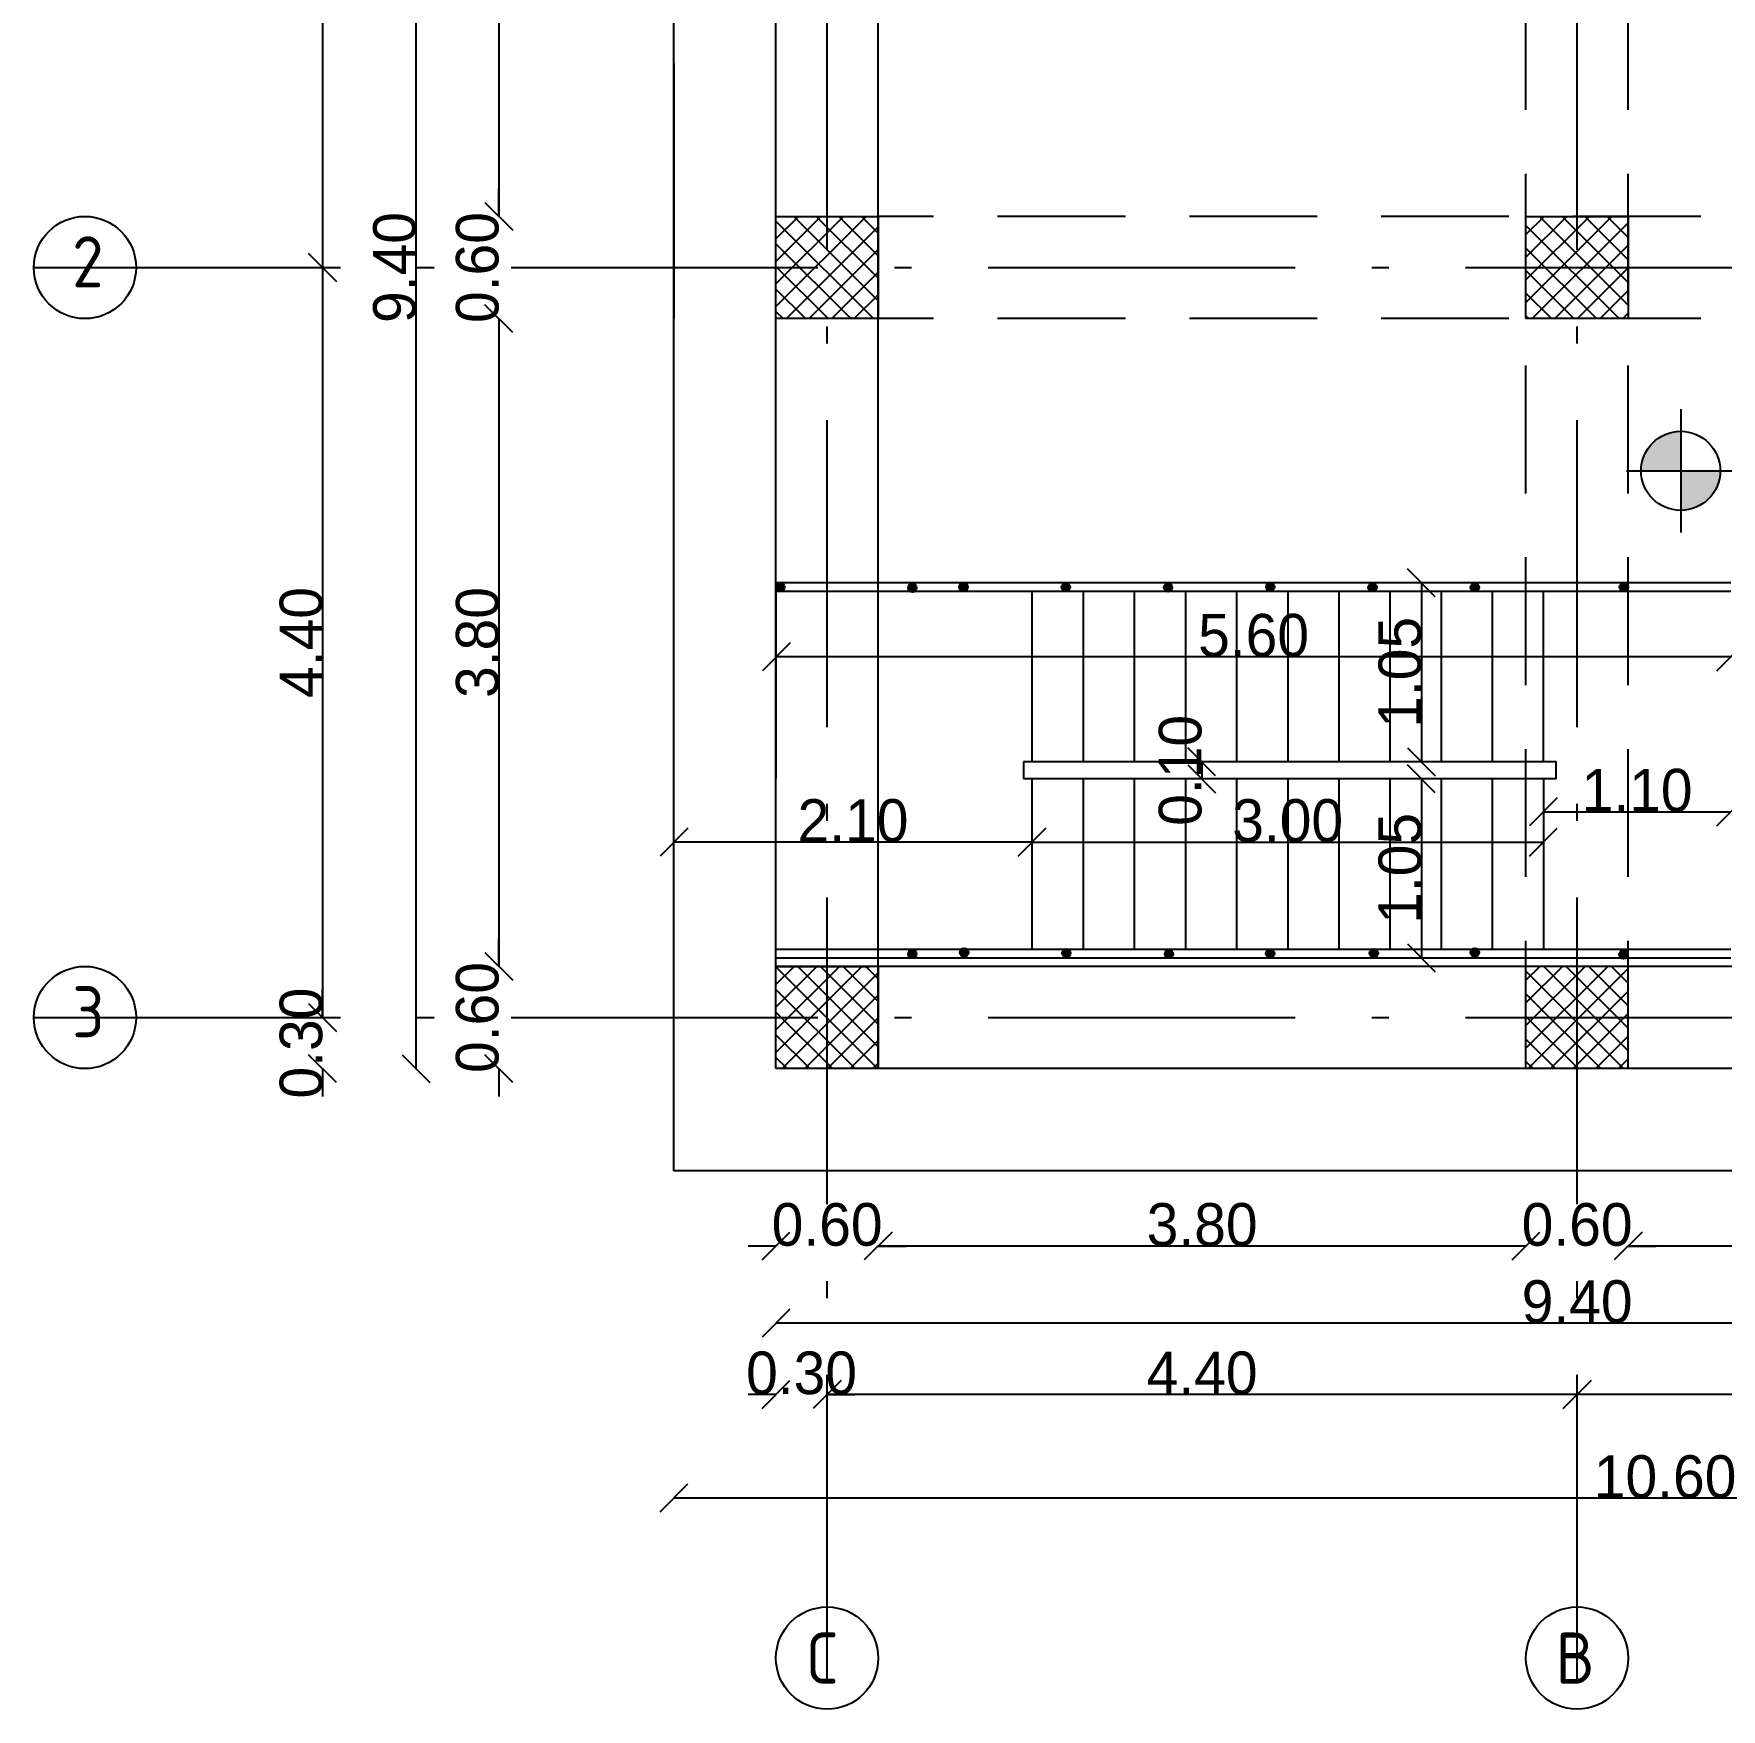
# Model space of a CAD drawing. Extents: x 151242 to 151523, y 158752 to 159354.
# Drawn here: x 151355.01 to 151364.91, y 159045.86 to 159055.69 of the extents above; entities that cross this region are included whole.
import ezdxf

# ---------------------------------------------------------------- set-up
doc = ezdxf.new("R2010")
doc.units = 0
doc.header["$LTSCALE"] = 3
doc.header["$MEASUREMENT"] = 0
doc.header["$PDMODE"] = 2
doc.header["$PDSIZE"] = 0.03
for name, pattern in [('ACAD_ISO10W100', [18, 12, -3, 0, -3]), ('AUSGEZOGEN', [0]), ('DASHED', [0.75, 0.5, -0.25]), ('VONLAYER', [0])]:
    doc.linetypes.add(name, pattern=pattern)
doc.layers.get('0').update_dxf_attribs({"linetype": 'CONTINUOUS'})
doc.layers.get('DEFPOINTS').update_dxf_attribs({"linetype": 'CONTINUOUS'})
for name, color, linetype in [('axis', 8, 'ACAD_ISO10W100'), ('HATCH', 40, 'CONTINUOUS'), ('hide', 4, 'DASHED'), ('Stairs', 231, 'CONTINUOUS'), ('TEXTS', 1, 'CONTINUOUS')]:
    doc.layers.add(name, color=color, linetype=linetype)
doc.styles.add('ISO8', font='iso8')
doc.dimstyles.new('mais 1-100 plan', dxfattribs={"dimtxt": 0.25, "dimasz": 0.1635, "dimexe": 0.18, "dimexo": 0.0625, "dimgap": 0, "dimtad": 1, "dimzin": 0, "dimdsep": 46, "dimtxsty": 'Standard', "dimblk": 'OBLIQUE', "dimcen": 0, "dimse1": 1, "dimse2": 1, "dimclrd": 8, "dimclrt": 4, "dimadec": 0, "dimazin": 0, "dimtfac": 1, "dimtix": 1, "dimtofl": 0, "dimtmove": 0, "dimatfit": 3, "dimldrblk": 'OBLIQUE', "dimfxl": 0.18, "dimtolj": 1, "dimtzin": 0, "dimarcsym": 0})
pattern_1 = [(45, (145442.31997, 160136.74275), (-0.0662912607, 0.0662912607), []), (135, (145442.31997, 160136.74275), (-0.0662912607, -0.0662912607), [])]

# ---------------------------------------------------------------- blocks, each defined once
blk = doc.blocks.new('_OBLIQUE')
at = {"color": 0, "linetype": 'ByBlock'}
blk.add_line((-0.5, -0.5), (0.5, 0.5), dxfattribs=at)
blk = doc.blocks.new('*D199')
at = {"layer": 'axis', "color": 8, "linetype": 'Continuous', "lineweight": -2, "transparency": 16777216}
blk.add_line((151368.1602, 159048.5772), (151364.3602, 159048.5772), dxfattribs=at)
at = {"layer": 'DEFPOINTS', "color": 0, "linetype": 'Continuous', "transparency": 16777216}
for p in [(151364.3602, 159050.8248), (151368.1602, 159050.8248), (151364.3602, 159048.5772)]:
    blk.add_point(p, dxfattribs=at)
at = {"layer": 'axis', "color": 8, "linetype": 'Continuous', "lineweight": -2, "transparency": 16777216, "xscale": 0.1635000000000001, "yscale": 0.1635000000000001, "zscale": 0.1635000000000001, "rotation": 180}
blk.add_blockref('_OBLIQUE', (151364.3602, 159048.5772), dxfattribs=at)
at = {"layer": 'axis', "color": 8, "linetype": 'Continuous', "lineweight": -2, "transparency": 16777216, "xscale": 0.1635000000000001, "yscale": 0.1635000000000001, "zscale": 0.1635000000000001}
blk.add_blockref('_OBLIQUE', (151368.1602, 159048.5772), dxfattribs=at)
at = {"layer": 'axis', "color": 4, "linetype": 'Continuous', "transparency": 16777216, "insert": (151366.2602, 159048.7022), "char_height": 0.25, "attachment_point": 5}
blk.add_mtext('\\A1;3.80', dxfattribs=at)
blk = doc.blocks.new('*D200')
at = {"layer": 'axis', "color": 8, "linetype": 'Continuous', "lineweight": -2, "transparency": 16777216}
for p, q in [((151363.7602, 159048.5772), (151363.5967, 159048.5772)), ((151364.3602, 159048.5772), (151364.5237, 159048.5772))]:
    blk.add_line(p, q, dxfattribs=at)
at = {"layer": 'DEFPOINTS', "color": 0, "linetype": 'Continuous', "transparency": 16777216}
for p in [(151363.7602, 159050.8248), (151364.3602, 159050.8248), (151363.7602, 159048.5772)]:
    blk.add_point(p, dxfattribs=at)
at = {"layer": 'axis', "color": 8, "linetype": 'Continuous', "lineweight": -2, "transparency": 16777216, "xscale": 0.1635000000000001, "yscale": 0.1635000000000001, "zscale": 0.1635000000000001}
blk.add_blockref('_OBLIQUE', (151363.7602, 159048.5772), dxfattribs=at)
at = {"layer": 'axis', "color": 8, "linetype": 'Continuous', "lineweight": -2, "transparency": 16777216, "xscale": 0.1635000000000001, "yscale": 0.1635000000000001, "zscale": 0.1635000000000001, "rotation": 180}
blk.add_blockref('_OBLIQUE', (151364.3602, 159048.5772), dxfattribs=at)
at = {"layer": 'axis', "color": 4, "linetype": 'Continuous', "transparency": 16777216, "insert": (151364.0602, 159048.7022), "char_height": 0.25, "attachment_point": 5}
blk.add_mtext('\\A1;0.60', dxfattribs=at)
blk = doc.blocks.new('*D201')
at = {"layer": 'axis', "color": 8, "linetype": 'Continuous', "lineweight": -2, "transparency": 16777216}
blk.add_line((151363.7602, 159048.5772), (151359.9602, 159048.5772), dxfattribs=at)
at = {"layer": 'DEFPOINTS', "color": 0, "linetype": 'Continuous', "transparency": 16777216}
for p in [(151359.9602, 159050.8248), (151363.7602, 159050.8248), (151359.9602, 159048.5772)]:
    blk.add_point(p, dxfattribs=at)
at = {"layer": 'axis', "color": 8, "linetype": 'Continuous', "lineweight": -2, "transparency": 16777216, "xscale": 0.1635000000000001, "yscale": 0.1635000000000001, "zscale": 0.1635000000000001, "rotation": 180}
blk.add_blockref('_OBLIQUE', (151359.9602, 159048.5772), dxfattribs=at)
at = {"layer": 'axis', "color": 8, "linetype": 'Continuous', "lineweight": -2, "transparency": 16777216, "xscale": 0.1635000000000001, "yscale": 0.1635000000000001, "zscale": 0.1635000000000001}
blk.add_blockref('_OBLIQUE', (151363.7602, 159048.5772), dxfattribs=at)
at = {"layer": 'axis', "color": 4, "linetype": 'Continuous', "transparency": 16777216, "insert": (151361.8602, 159048.7022), "char_height": 0.25, "attachment_point": 5}
blk.add_mtext('\\A1;3.80', dxfattribs=at)
blk = doc.blocks.new('*D202')
at = {"layer": 'axis', "color": 8, "linetype": 'Continuous', "lineweight": -2, "transparency": 16777216}
for p, q in [((151359.3602, 159048.5772), (151359.1967, 159048.5772)), ((151359.9602, 159048.5772), (151360.1237, 159048.5772))]:
    blk.add_line(p, q, dxfattribs=at)
at = {"layer": 'DEFPOINTS', "color": 0, "linetype": 'Continuous', "transparency": 16777216}
for p in [(151359.3602, 159050.8248), (151359.9602, 159050.8248), (151359.3602, 159048.5772)]:
    blk.add_point(p, dxfattribs=at)
at = {"layer": 'axis', "color": 8, "linetype": 'Continuous', "lineweight": -2, "transparency": 16777216, "xscale": 0.1635000000000001, "yscale": 0.1635000000000001, "zscale": 0.1635000000000001}
blk.add_blockref('_OBLIQUE', (151359.3602, 159048.5772), dxfattribs=at)
at = {"layer": 'axis', "color": 8, "linetype": 'Continuous', "lineweight": -2, "transparency": 16777216, "xscale": 0.1635000000000001, "yscale": 0.1635000000000001, "zscale": 0.1635000000000001, "rotation": 180}
blk.add_blockref('_OBLIQUE', (151359.9602, 159048.5772), dxfattribs=at)
at = {"layer": 'axis', "color": 4, "linetype": 'Continuous', "transparency": 16777216, "insert": (151359.6602, 159048.7022), "char_height": 0.25, "attachment_point": 5}
blk.add_mtext('\\A1;0.60', dxfattribs=at)
blk = doc.blocks.new('*D203')
at = {"layer": 'axis', "color": 8, "linetype": 'Continuous', "lineweight": -2, "transparency": 16777216}
blk.add_line((151368.7602, 159048.1247), (151359.3602, 159048.1247), dxfattribs=at)
at = {"layer": 'DEFPOINTS', "color": 0, "linetype": 'Continuous', "transparency": 16777216}
for p in [(151359.3602, 159048.6572), (151368.7602, 159048.6572), (151359.3602, 159048.1247)]:
    blk.add_point(p, dxfattribs=at)
at = {"layer": 'axis', "color": 8, "linetype": 'Continuous', "lineweight": -2, "transparency": 16777216, "xscale": 0.1635000000000001, "yscale": 0.1635000000000001, "zscale": 0.1635000000000001, "rotation": 180}
blk.add_blockref('_OBLIQUE', (151359.3602, 159048.1247), dxfattribs=at)
at = {"layer": 'axis', "color": 8, "linetype": 'Continuous', "lineweight": -2, "transparency": 16777216, "xscale": 0.1635000000000001, "yscale": 0.1635000000000001, "zscale": 0.1635000000000001}
blk.add_blockref('_OBLIQUE', (151368.7602, 159048.1247), dxfattribs=at)
at = {"layer": 'axis', "color": 4, "linetype": 'Continuous', "transparency": 16777216, "insert": (151364.0602, 159048.2497), "char_height": 0.25, "attachment_point": 5}
blk.add_mtext('\\A1;9.40', dxfattribs=at)
blk = doc.blocks.new('*D205')
at = {"layer": 'axis', "color": 8, "linetype": 'Continuous', "lineweight": -2, "transparency": 16777216}
blk.add_line((151368.4602, 159047.7064), (151364.0602, 159047.7064), dxfattribs=at)
at = {"layer": 'DEFPOINTS', "color": 0, "linetype": 'Continuous', "transparency": 16777216}
for p in [(151364.0602, 159047.7064), (151364.0602, 159047.7064), (151368.4602, 159047.3682)]:
    blk.add_point(p, dxfattribs=at)
at = {"layer": 'axis', "color": 8, "linetype": 'Continuous', "lineweight": -2, "transparency": 16777216, "xscale": 0.1635000000000001, "yscale": 0.1635000000000001, "zscale": 0.1635000000000001, "rotation": 180}
blk.add_blockref('_OBLIQUE', (151364.0602, 159047.7064), dxfattribs=at)
at = {"layer": 'axis', "color": 8, "linetype": 'Continuous', "lineweight": -2, "transparency": 16777216, "xscale": 0.1635000000000001, "yscale": 0.1635000000000001, "zscale": 0.1635000000000001}
blk.add_blockref('_OBLIQUE', (151368.4602, 159047.7064), dxfattribs=at)
at = {"layer": 'axis', "color": 4, "linetype": 'Continuous', "transparency": 16777216, "insert": (151366.2602, 159047.8314), "char_height": 0.25, "attachment_point": 5}
blk.add_mtext('\\A1;4.40', dxfattribs=at)
blk = doc.blocks.new('*D206')
at = {"layer": 'axis', "color": 8, "linetype": 'Continuous', "lineweight": -2, "transparency": 16777216}
blk.add_line((151364.0602, 159047.7064), (151359.6602, 159047.7064), dxfattribs=at)
at = {"layer": 'DEFPOINTS', "color": 0, "linetype": 'Continuous', "transparency": 16777216}
for p in [(151359.6602, 159047.7064), (151359.6602, 159047.7064), (151364.0602, 159047.7064)]:
    blk.add_point(p, dxfattribs=at)
at = {"layer": 'axis', "color": 8, "linetype": 'Continuous', "lineweight": -2, "transparency": 16777216, "xscale": 0.1635000000000001, "yscale": 0.1635000000000001, "zscale": 0.1635000000000001, "rotation": 180}
blk.add_blockref('_OBLIQUE', (151359.6602, 159047.7064), dxfattribs=at)
at = {"layer": 'axis', "color": 8, "linetype": 'Continuous', "lineweight": -2, "transparency": 16777216, "xscale": 0.1635000000000001, "yscale": 0.1635000000000001, "zscale": 0.1635000000000001}
blk.add_blockref('_OBLIQUE', (151364.0602, 159047.7064), dxfattribs=at)
at = {"layer": 'axis', "color": 4, "linetype": 'Continuous', "transparency": 16777216, "insert": (151361.8602, 159047.8314), "char_height": 0.25, "attachment_point": 5}
blk.add_mtext('\\A1;4.40', dxfattribs=at)
blk = doc.blocks.new('*D207')
at = {"layer": 'axis', "color": 8, "linetype": 'Continuous', "lineweight": -2, "transparency": 16777216}
for p, q in [((151359.3602, 159047.7064), (151359.1967, 159047.7064)), ((151359.6602, 159047.7064), (151359.8237, 159047.7064))]:
    blk.add_line(p, q, dxfattribs=at)
at = {"layer": 'DEFPOINTS', "color": 0, "linetype": 'Continuous', "transparency": 16777216}
for p in [(151359.3602, 159048.0499), (151359.3602, 159047.7064), (151359.6602, 159047.7064)]:
    blk.add_point(p, dxfattribs=at)
at = {"layer": 'axis', "color": 8, "linetype": 'Continuous', "lineweight": -2, "transparency": 16777216, "xscale": 0.1635000000000001, "yscale": 0.1635000000000001, "zscale": 0.1635000000000001}
blk.add_blockref('_OBLIQUE', (151359.3602, 159047.7064), dxfattribs=at)
at = {"layer": 'axis', "color": 8, "linetype": 'Continuous', "lineweight": -2, "transparency": 16777216, "xscale": 0.1635000000000001, "yscale": 0.1635000000000001, "zscale": 0.1635000000000001, "rotation": 180}
blk.add_blockref('_OBLIQUE', (151359.6602, 159047.7064), dxfattribs=at)
at = {"layer": 'axis', "color": 4, "linetype": 'Continuous', "transparency": 16777216, "insert": (151359.5102, 159047.8314), "char_height": 0.25, "attachment_point": 5}
blk.add_mtext('\\A1;0.30', dxfattribs=at)
blk = doc.blocks.new('*D208')
at = {"layer": 'axis', "color": 8, "linetype": 'Continuous', "lineweight": -2, "transparency": 16777216}
blk.add_line((151369.3602, 159047.0979), (151358.7602, 159047.0979), dxfattribs=at)
at = {"layer": 'DEFPOINTS', "color": 0, "linetype": 'Continuous', "transparency": 16777216}
for p in [(151358.7602, 159047.7521), (151369.3602, 159047.7521), (151358.7602, 159047.0979)]:
    blk.add_point(p, dxfattribs=at)
at = {"layer": 'axis', "color": 8, "linetype": 'Continuous', "lineweight": -2, "transparency": 16777216, "xscale": 0.1635000000000001, "yscale": 0.1635000000000001, "zscale": 0.1635000000000001, "rotation": 180}
blk.add_blockref('_OBLIQUE', (151358.7602, 159047.0979), dxfattribs=at)
at = {"layer": 'axis', "color": 8, "linetype": 'Continuous', "lineweight": -2, "transparency": 16777216, "xscale": 0.1635000000000001, "yscale": 0.1635000000000001, "zscale": 0.1635000000000001}
blk.add_blockref('_OBLIQUE', (151369.3602, 159047.0979), dxfattribs=at)
at = {"layer": 'axis', "color": 4, "linetype": 'Continuous', "transparency": 16777216, "insert": (151364.5764, 159047.2229), "char_height": 0.25, "attachment_point": 5}
blk.add_mtext('\\A1;10.60', dxfattribs=at)
blk = doc.blocks.new('*D210')
at = {"layer": 'axis', "color": 8, "linetype": 'Continuous', "lineweight": -2, "transparency": 16777216}
blk.add_line((151357.7343, 159058.4179), (151357.7343, 159054.6179), dxfattribs=at)
at = {"layer": 'DEFPOINTS', "color": 0, "linetype": 'Continuous', "transparency": 16777216}
for p in [(151361.6179, 159058.4179), (151357.7343, 159054.6179), (151361.6179, 159054.6179)]:
    blk.add_point(p, dxfattribs=at)
at = {"layer": 'axis', "color": 8, "linetype": 'Continuous', "lineweight": -2, "transparency": 16777216, "xscale": 0.1635000000000001, "yscale": 0.1635000000000001, "zscale": 0.1635000000000001}
for p, rotation in [((151357.7343, 159058.4179), 90), ((151357.7343, 159054.6179), 270)]:
    blk.add_blockref('_OBLIQUE', p, dxfattribs=dict(at, rotation=rotation))
at = {"layer": 'axis', "color": 4, "linetype": 'Continuous', "transparency": 16777216, "insert": (151357.6093, 159056.5179), "char_height": 0.25, "attachment_point": 5, "rotation": 90}
blk.add_mtext('\\A1;3.80', dxfattribs=at)
blk = doc.blocks.new('*D211')
at = {"layer": 'axis', "color": 8, "linetype": 'Continuous', "lineweight": -2, "transparency": 16777216}
for p, q in [((151357.7343, 159054.6179), (151357.7343, 159054.7814)), ((151357.7343, 159054.0179), (151357.7343, 159053.8544))]:
    blk.add_line(p, q, dxfattribs=at)
at = {"layer": 'DEFPOINTS', "color": 0, "linetype": 'Continuous', "transparency": 16777216}
for p in [(151361.6179, 159054.6179), (151357.7343, 159054.0179), (151361.6179, 159054.0179)]:
    blk.add_point(p, dxfattribs=at)
at = {"layer": 'axis', "color": 8, "linetype": 'Continuous', "lineweight": -2, "transparency": 16777216, "xscale": 0.1635000000000001, "yscale": 0.1635000000000001, "zscale": 0.1635000000000001}
for p, rotation in [((151357.7343, 159054.6179), 270), ((151357.7343, 159054.0179), 90)]:
    blk.add_blockref('_OBLIQUE', p, dxfattribs=dict(at, rotation=rotation))
at = {"layer": 'axis', "color": 4, "linetype": 'Continuous', "transparency": 16777216, "insert": (151357.6093, 159054.3179), "char_height": 0.25, "attachment_point": 5, "rotation": 90}
blk.add_mtext('\\A1;0.60', dxfattribs=at)
blk = doc.blocks.new('*D212')
at = {"layer": 'axis', "color": 8, "linetype": 'Continuous', "lineweight": -2, "transparency": 16777216}
blk.add_line((151357.7343, 159054.0179), (151357.7343, 159050.2179), dxfattribs=at)
at = {"layer": 'DEFPOINTS', "color": 0, "linetype": 'Continuous', "transparency": 16777216}
for p in [(151361.6179, 159054.0179), (151357.7343, 159050.2179), (151361.6179, 159050.2179)]:
    blk.add_point(p, dxfattribs=at)
at = {"layer": 'axis', "color": 8, "linetype": 'Continuous', "lineweight": -2, "transparency": 16777216, "xscale": 0.1635000000000001, "yscale": 0.1635000000000001, "zscale": 0.1635000000000001}
for p, rotation in [((151357.7343, 159054.0179), 90), ((151357.7343, 159050.2179), 270)]:
    blk.add_blockref('_OBLIQUE', p, dxfattribs=dict(at, rotation=rotation))
at = {"layer": 'axis', "color": 4, "linetype": 'Continuous', "transparency": 16777216, "insert": (151357.6093, 159052.1179), "char_height": 0.25, "attachment_point": 5, "rotation": 90}
blk.add_mtext('\\A1;3.80', dxfattribs=at)
blk = doc.blocks.new('*D213')
at = {"layer": 'axis', "color": 8, "linetype": 'Continuous', "lineweight": -2, "transparency": 16777216}
for p, q in [((151357.7343, 159050.2179), (151357.7343, 159050.3814)), ((151357.7343, 159049.6179), (151357.7343, 159049.4544))]:
    blk.add_line(p, q, dxfattribs=at)
at = {"layer": 'DEFPOINTS', "color": 0, "linetype": 'Continuous', "transparency": 16777216}
for p in [(151361.6179, 159050.2179), (151357.7343, 159049.6179), (151361.6179, 159049.6179)]:
    blk.add_point(p, dxfattribs=at)
at = {"layer": 'axis', "color": 8, "linetype": 'Continuous', "lineweight": -2, "transparency": 16777216, "xscale": 0.1635000000000001, "yscale": 0.1635000000000001, "zscale": 0.1635000000000001}
for p, rotation in [((151357.7343, 159050.2179), 270), ((151357.7343, 159049.6179), 90)]:
    blk.add_blockref('_OBLIQUE', p, dxfattribs=dict(at, rotation=rotation))
at = {"layer": 'axis', "color": 4, "linetype": 'Continuous', "transparency": 16777216, "insert": (151357.6093, 159049.9179), "char_height": 0.25, "attachment_point": 5, "rotation": 90}
blk.add_mtext('\\A1;0.60', dxfattribs=at)
blk = doc.blocks.new('*D214')
at = {"layer": 'axis', "color": 8, "linetype": 'Continuous', "lineweight": -2, "transparency": 16777216}
blk.add_line((151357.2486, 159049.6179), (151357.2486, 159059.0179), dxfattribs=at)
at = {"layer": 'DEFPOINTS', "color": 0, "linetype": 'Continuous', "transparency": 16777216}
for p in [(151357.2486, 159059.0179), (151357.6543, 159059.0179), (151357.6543, 159049.6179)]:
    blk.add_point(p, dxfattribs=at)
at = {"layer": 'axis', "color": 8, "linetype": 'Continuous', "lineweight": -2, "transparency": 16777216, "xscale": 0.1635000000000001, "yscale": 0.1635000000000001, "zscale": 0.1635000000000001}
for p, rotation in [((151357.2486, 159059.0179), 90), ((151357.2486, 159049.6179), 270)]:
    blk.add_blockref('_OBLIQUE', p, dxfattribs=dict(at, rotation=rotation))
at = {"layer": 'axis', "color": 4, "linetype": 'Continuous', "transparency": 16777216, "insert": (151357.1236, 159054.3179), "char_height": 0.25, "attachment_point": 5, "rotation": 90}
blk.add_mtext('\\A1;9.40', dxfattribs=at)
blk = doc.blocks.new('*D215')
at = {"layer": 'axis', "color": 8, "linetype": 'Continuous', "lineweight": -2, "transparency": 16777216}
blk.add_line((151356.7002, 159058.7179), (151356.7002, 159054.3179), dxfattribs=at)
at = {"layer": 'DEFPOINTS', "color": 0, "linetype": 'Continuous', "transparency": 16777216}
for p in [(151356.3799, 159058.7179), (151356.3799, 159054.3179), (151356.7002, 159054.3179)]:
    blk.add_point(p, dxfattribs=at)
at = {"layer": 'axis', "color": 8, "linetype": 'Continuous', "lineweight": -2, "transparency": 16777216, "xscale": 0.1635000000000001, "yscale": 0.1635000000000001, "zscale": 0.1635000000000001}
for p, rotation in [((151356.7002, 159058.7179), 90), ((151356.7002, 159054.3179), 270)]:
    blk.add_blockref('_OBLIQUE', p, dxfattribs=dict(at, rotation=rotation))
at = {"layer": 'axis', "color": 4, "linetype": 'Continuous', "transparency": 16777216, "insert": (151356.5752, 159056.5179), "char_height": 0.25, "attachment_point": 5, "rotation": 90}
blk.add_mtext('\\A1;4.40', dxfattribs=at)
blk = doc.blocks.new('*D216')
at = {"layer": 'axis', "color": 8, "linetype": 'Continuous', "lineweight": -2, "transparency": 16777216}
blk.add_line((151356.7002, 159054.3179), (151356.7002, 159049.9179), dxfattribs=at)
at = {"layer": 'DEFPOINTS', "color": 0, "linetype": 'Continuous', "transparency": 16777216}
for p in [(151356.9949, 159054.3179), (151356.7002, 159049.9179), (151356.9949, 159049.9179)]:
    blk.add_point(p, dxfattribs=at)
at = {"layer": 'axis', "color": 8, "linetype": 'Continuous', "lineweight": -2, "transparency": 16777216, "xscale": 0.1635000000000001, "yscale": 0.1635000000000001, "zscale": 0.1635000000000001}
for p, rotation in [((151356.7002, 159054.3179), 90), ((151356.7002, 159049.9179), 270)]:
    blk.add_blockref('_OBLIQUE', p, dxfattribs=dict(at, rotation=rotation))
at = {"layer": 'axis', "color": 4, "linetype": 'Continuous', "transparency": 16777216, "insert": (151356.5752, 159052.1179), "char_height": 0.25, "attachment_point": 5, "rotation": 90}
blk.add_mtext('\\A1;4.40', dxfattribs=at)
blk = doc.blocks.new('*D217')
at = {"layer": 'axis', "color": 8, "linetype": 'Continuous', "lineweight": -2, "transparency": 16777216}
for p, q in [((151356.7002, 159049.9179), (151356.7002, 159050.0814)), ((151356.7002, 159049.6179), (151356.7002, 159049.4544))]:
    blk.add_line(p, q, dxfattribs=at)
at = {"layer": 'DEFPOINTS', "color": 0, "linetype": 'Continuous', "transparency": 16777216}
for p in [(151357.3286, 159049.9179), (151356.7002, 159049.6179), (151357.3286, 159049.6179)]:
    blk.add_point(p, dxfattribs=at)
at = {"layer": 'axis', "color": 8, "linetype": 'Continuous', "lineweight": -2, "transparency": 16777216, "xscale": 0.1635000000000001, "yscale": 0.1635000000000001, "zscale": 0.1635000000000001}
for p, rotation in [((151356.7002, 159049.9179), 270), ((151356.7002, 159049.6179), 90)]:
    blk.add_blockref('_OBLIQUE', p, dxfattribs=dict(at, rotation=rotation))
at = {"layer": 'axis', "color": 4, "linetype": 'Continuous', "transparency": 16777216, "insert": (151356.5752, 159049.7679), "char_height": 0.25, "attachment_point": 5, "rotation": 90}
blk.add_mtext('\\A1;0.30', dxfattribs=at)
blk = doc.blocks.new('*D283')
at = {"layer": 'axis', "color": 8, "linetype": 'Continuous', "lineweight": -2, "transparency": 16777216}
blk.add_line((151364.9621, 159052.0342), (151359.3621, 159052.0342), dxfattribs=at)
at = {"layer": 'DEFPOINTS', "color": 0, "linetype": 'Continuous', "transparency": 16777216}
for p in [(151359.3621, 159052.5905), (151364.9621, 159052.5905), (151359.3621, 159052.0342)]:
    blk.add_point(p, dxfattribs=at)
at = {"layer": 'axis', "color": 8, "linetype": 'Continuous', "lineweight": -2, "transparency": 16777216, "xscale": 0.1635000000000001, "yscale": 0.1635000000000001, "zscale": 0.1635000000000001, "rotation": 180}
blk.add_blockref('_OBLIQUE', (151359.3621, 159052.0342), dxfattribs=at)
at = {"layer": 'axis', "color": 8, "linetype": 'Continuous', "lineweight": -2, "transparency": 16777216, "xscale": 0.1635000000000001, "yscale": 0.1635000000000001, "zscale": 0.1635000000000001}
blk.add_blockref('_OBLIQUE', (151364.9621, 159052.0342), dxfattribs=at)
at = {"layer": 'axis', "color": 4, "linetype": 'Continuous', "transparency": 16777216, "insert": (151362.1621, 159052.1592), "char_height": 0.25, "attachment_point": 5}
blk.add_mtext('\\A1;5.60', dxfattribs=at)
blk = doc.blocks.new('*D284')
at = {"layer": 'axis', "color": 8, "linetype": 'Continuous', "lineweight": -2, "transparency": 16777216}
blk.add_line((151360.8621, 159050.947), (151363.8621, 159050.947), dxfattribs=at)
at = {"layer": 'DEFPOINTS', "color": 0, "linetype": 'Continuous', "transparency": 16777216}
for p in [(151360.8621, 159051.0321), (151363.8621, 159050.947), (151363.8621, 159050.947)]:
    blk.add_point(p, dxfattribs=at)
at = {"layer": 'axis', "color": 8, "linetype": 'Continuous', "lineweight": -2, "transparency": 16777216, "xscale": 0.1635000000000001, "yscale": 0.1635000000000001, "zscale": 0.1635000000000001, "rotation": 180}
blk.add_blockref('_OBLIQUE', (151360.8621, 159050.947), dxfattribs=at)
at = {"layer": 'axis', "color": 8, "linetype": 'Continuous', "lineweight": -2, "transparency": 16777216, "xscale": 0.1635000000000001, "yscale": 0.1635000000000001, "zscale": 0.1635000000000001}
blk.add_blockref('_OBLIQUE', (151363.8621, 159050.947), dxfattribs=at)
at = {"layer": 'axis', "color": 4, "linetype": 'Continuous', "transparency": 16777216, "insert": (151362.3621, 159051.072), "char_height": 0.25, "attachment_point": 5}
blk.add_mtext('\\A1;3.00', dxfattribs=at)
blk = doc.blocks.new('*D285')
at = {"layer": 'axis', "color": 8, "linetype": 'Continuous', "lineweight": -2, "transparency": 16777216}
blk.add_line((151363.1466, 159052.4679), (151363.1466, 159051.4179), dxfattribs=at)
at = {"layer": 'DEFPOINTS', "color": 0, "linetype": 'Continuous', "transparency": 16777216}
for p in [(151363.2621, 159052.4679), (151363.1466, 159051.4179), (151363.2621, 159051.4179)]:
    blk.add_point(p, dxfattribs=at)
at = {"layer": 'axis', "color": 8, "linetype": 'Continuous', "lineweight": -2, "transparency": 16777216, "xscale": 0.1635000000000001, "yscale": 0.1635000000000001, "zscale": 0.1635000000000001}
for p, rotation in [((151363.1466, 159052.4679), 90), ((151363.1466, 159051.4179), 270)]:
    blk.add_blockref('_OBLIQUE', p, dxfattribs=dict(at, rotation=rotation))
at = {"layer": 'axis', "color": 4, "linetype": 'Continuous', "transparency": 16777216, "insert": (151363.0216, 159051.9429), "char_height": 0.25, "attachment_point": 5, "rotation": 90}
blk.add_mtext('\\A1;1.05', dxfattribs=at)
blk = doc.blocks.new('*D286')
at = {"layer": 'axis', "color": 8, "linetype": 'Continuous', "lineweight": -2, "transparency": 16777216}
blk.add_line((151361.8578, 159051.4179), (151361.8578, 159051.3179), dxfattribs=at)
at = {"layer": 'DEFPOINTS', "color": 0, "linetype": 'Continuous', "transparency": 16777216}
for p in [(151362.5851, 159051.4179), (151361.8578, 159051.3179), (151362.2851, 159051.3179)]:
    blk.add_point(p, dxfattribs=at)
at = {"layer": 'axis', "color": 8, "linetype": 'Continuous', "lineweight": -2, "transparency": 16777216, "xscale": 0.1635000000000001, "yscale": 0.1635000000000001, "zscale": 0.1635000000000001}
for p, rotation in [((151361.8578, 159051.4179), 90), ((151361.8578, 159051.3179), 270)]:
    blk.add_blockref('_OBLIQUE', p, dxfattribs=dict(at, rotation=rotation))
at = {"layer": 'axis', "color": 4, "linetype": 'Continuous', "transparency": 16777216, "insert": (151361.7328, 159051.3679), "char_height": 0.25, "attachment_point": 5, "rotation": 90}
blk.add_mtext('\\A1;0.10', dxfattribs=at)
blk = doc.blocks.new('*D287')
at = {"layer": 'axis', "color": 8, "linetype": 'Continuous', "lineweight": -2, "transparency": 16777216}
blk.add_line((151363.1466, 159051.3179), (151363.1466, 159050.2679), dxfattribs=at)
at = {"layer": 'DEFPOINTS', "color": 0, "linetype": 'Continuous', "transparency": 16777216}
for p in [(151362.9621, 159051.3179), (151363.1466, 159050.2679), (151363.2621, 159050.2679)]:
    blk.add_point(p, dxfattribs=at)
at = {"layer": 'axis', "color": 8, "linetype": 'Continuous', "lineweight": -2, "transparency": 16777216, "xscale": 0.1635000000000001, "yscale": 0.1635000000000001, "zscale": 0.1635000000000001}
for p, rotation in [((151363.1466, 159051.3179), 90), ((151363.1466, 159050.2679), 270)]:
    blk.add_blockref('_OBLIQUE', p, dxfattribs=dict(at, rotation=rotation))
at = {"layer": 'axis', "color": 4, "linetype": 'Continuous', "transparency": 16777216, "insert": (151363.0216, 159050.7929), "char_height": 0.25, "attachment_point": 5, "rotation": 90}
blk.add_mtext('\\A1;1.05', dxfattribs=at)
blk = doc.blocks.new('*D288')
at = {"layer": 'DEFPOINTS', "color": 0, "linetype": 'VONLAYER', "transparency": 16777216}
for p in [(151358.7621, 159050.947), (151358.7621, 159050.947), (151360.8621, 159050.3179)]:
    blk.add_point(p, dxfattribs=at)
at = {"layer": 'Stairs', "color": 8, "linetype": 'VONLAYER', "lineweight": -2, "transparency": 16777216}
blk.add_line((151360.8621, 159050.947), (151358.7621, 159050.947), dxfattribs=at)
at = {"layer": 'Stairs', "color": 8, "linetype": 'VONLAYER', "lineweight": -2, "transparency": 16777216, "xscale": 0.1635000000000001, "yscale": 0.1635000000000001, "zscale": 0.1635000000000001, "rotation": 180}
blk.add_blockref('_OBLIQUE', (151358.7621, 159050.947), dxfattribs=at)
at = {"layer": 'Stairs', "color": 8, "linetype": 'VONLAYER', "lineweight": -2, "transparency": 16777216, "xscale": 0.1635000000000001, "yscale": 0.1635000000000001, "zscale": 0.1635000000000001}
blk.add_blockref('_OBLIQUE', (151360.8621, 159050.947), dxfattribs=at)
at = {"layer": 'Stairs', "color": 4, "linetype": 'VONLAYER', "transparency": 16777216, "insert": (151359.8121, 159051.072), "char_height": 0.25, "attachment_point": 5}
blk.add_mtext('\\A1;2.10', dxfattribs=at)
blk = doc.blocks.new('*D296')
at = {"layer": 'axis', "color": 8, "linetype": 'Continuous', "lineweight": -2, "transparency": 16777216}
blk.add_line((151363.8621, 159051.1248), (151364.9621, 159051.1248), dxfattribs=at)
at = {"layer": 'DEFPOINTS', "color": 0, "linetype": 'Continuous', "transparency": 16777216}
for p in [(151363.8621, 159051.1435), (151364.9621, 159051.1435), (151364.9621, 159051.1248)]:
    blk.add_point(p, dxfattribs=at)
at = {"layer": 'axis', "color": 8, "linetype": 'Continuous', "lineweight": -2, "transparency": 16777216, "xscale": 0.1635000000000001, "yscale": 0.1635000000000001, "zscale": 0.1635000000000001, "rotation": 180}
blk.add_blockref('_OBLIQUE', (151363.8621, 159051.1248), dxfattribs=at)
at = {"layer": 'axis', "color": 8, "linetype": 'Continuous', "lineweight": -2, "transparency": 16777216, "xscale": 0.1635000000000001, "yscale": 0.1635000000000001, "zscale": 0.1635000000000001}
blk.add_blockref('_OBLIQUE', (151364.9621, 159051.1248), dxfattribs=at)
at = {"layer": 'axis', "color": 4, "linetype": 'Continuous', "transparency": 16777216, "insert": (151364.4121, 159051.2498), "char_height": 0.25, "attachment_point": 5}
blk.add_mtext('\\A1;1.10', dxfattribs=at)

msp = doc.modelspace()

# ---------------------------------------------------------------- hatches: boundary and pattern name
at = {"layer": 'axis'}
h = msp.add_hatch(dxfattribs=at)
h.set_pattern_fill('ANSI37', color=256, scale=0.75, style=0)
h.set_pattern_definition(pattern_1)
h.paths.add_polyline_path([(151359.9602, 159054.6179), (151359.9602, 159054.0179), (151359.3602, 159054.0179), (151359.3602, 159054.6179)])
h.paths.add_polyline_path([(151363.7602, 159054.6179), (151364.3602, 159054.6179), (151364.3602, 159054.0179), (151363.7602, 159054.0179)])
h.paths.add_polyline_path([(151368.1602, 159054.6179), (151368.7602, 159054.6179), (151368.7602, 159054.0179), (151368.1602, 159054.0179)])
at = {"layer": 'axis', "linetype": 'VONLAYER'}
h = msp.add_hatch(color=256, dxfattribs=at)
edge = h.paths.add_edge_path()
edge.add_arc((151360.1602, 159052.4391), 0.025, 0, 360)
h = msp.add_hatch(color=256, dxfattribs=at)
edge = h.paths.add_edge_path()
edge.add_arc((151360.4602, 159052.4436), 0.025, 0, 360)
h = msp.add_hatch(color=256, dxfattribs=at)
edge = h.paths.add_edge_path()
edge.add_arc((151361.0602, 159052.4431), 0.025, 0, 360)
h = msp.add_hatch(color=256, dxfattribs=at)
edge = h.paths.add_edge_path()
edge.add_arc((151361.6602, 159052.44), 0.025, 0, 360)
h = msp.add_hatch(color=256, dxfattribs=at)
edge = h.paths.add_edge_path()
edge.add_arc((151362.2602, 159052.4446), 0.025, 0, 360)
h = msp.add_hatch(color=256, dxfattribs=at)
edge = h.paths.add_edge_path()
edge.add_arc((151362.8602, 159052.4415), 0.025, 0, 360)
h = msp.add_hatch(color=256, dxfattribs=at)
edge = h.paths.add_edge_path()
edge.add_arc((151363.4602, 159052.4415), 0.025, 0, 360)
h = msp.add_hatch(color=256, dxfattribs=at)
edge = h.paths.add_edge_path()
edge.add_arc((151364.3346, 159052.443), 0.025, 0, 360)
h = msp.add_hatch(color=256, dxfattribs=at)
edge = h.paths.add_edge_path()
edge.add_arc((151364.332, 159050.2873), 0.025, 0, 360)
at = {"layer": 'axis'}
h = msp.add_hatch(dxfattribs=at)
h.set_pattern_fill('ANSI37', color=256, scale=0.75, style=0)
h.set_pattern_definition(pattern_1)
h.paths.add_polyline_path([(151359.3602, 159049.6179), (151359.3602, 159050.2179), (151359.9602, 159050.2179), (151359.9602, 159049.6179)])
h.paths.add_polyline_path([(151363.7602, 159049.6179), (151363.7602, 159050.2179), (151364.3602, 159050.2179), (151364.3602, 159049.6179)])
h.paths.add_polyline_path([(151368.7602, 159049.6179), (151368.1602, 159049.6179), (151368.1602, 159050.2179), (151368.7602, 159050.2179)])
at = {"layer": 'HATCH', "lineweight": -3, "ltscale": 10}
h = msp.add_hatch(color=6, dxfattribs=at)
edge = h.paths.add_edge_path()
edge.add_arc((151364.6678, 159053.125), 0.2321, 90, 180)
edge.add_line((151364.4356, 159053.125), (151364.6678, 159053.125))
edge.add_line((151364.6678, 159053.125), (151364.6678, 159053.3571))
edge = h.paths.add_edge_path()
edge.add_line((151364.8999, 159053.125), (151364.6678, 159053.125))
edge.add_line((151364.6678, 159053.125), (151364.6678, 159052.8928))
edge.add_arc((151364.6678, 159053.125), 0.2321, 270, 360)
at = {"layer": 'Stairs', "linetype": 'VONLAYER'}
h = msp.add_hatch(color=256, dxfattribs=at)
edge = h.paths.add_edge_path()
edge.add_arc((151359.3857, 159052.4419), 0.025, 0, 360)
h = msp.add_hatch(color=256, dxfattribs=at)
edge = h.paths.add_edge_path()
edge.add_arc((151360.1602, 159050.2903), 0.025, 0, 360)
h = msp.add_hatch(color=256, dxfattribs=at)
edge = h.paths.add_edge_path()
edge.add_arc((151360.4641, 159050.2991), 0.025, 0, 360)
h = msp.add_hatch(color=256, dxfattribs=at)
edge = h.paths.add_edge_path()
edge.add_arc((151361.0638, 159050.2961), 0.025, 0, 360)
h = msp.add_hatch(color=256, dxfattribs=at)
edge = h.paths.add_edge_path()
edge.add_arc((151361.6655, 159050.2902), 0.025, 0, 360)
h = msp.add_hatch(color=256, dxfattribs=at)
edge = h.paths.add_edge_path()
edge.add_arc((151362.2598, 159050.2932), 0.025, 0, 360)
h = msp.add_hatch(color=256, dxfattribs=at)
edge = h.paths.add_edge_path()
edge.add_arc((151362.8674, 159050.2961), 0.025, 0, 360)
h = msp.add_hatch(color=256, dxfattribs=at)
edge = h.paths.add_edge_path()
edge.add_arc((151363.4603, 159050.2991), 0.025, 0, 360)

# ---------------------------------------------------------------- linework, layer by layer
at = {"layer": 'axis', "ltscale": 0.05}
for p, q in [((151359.6602, 159046.0219), (151359.6602, 159062.9459)), ((151364.0602, 159046.0219), (151364.0602, 159062.9459)), ((151355.0058, 159054.3179), (151373.9982, 159054.3179)), ((151355.0058, 159049.9179), (151373.9982, 159049.9179))]:
    msp.add_line(p, q, dxfattribs=at)
at = {"layer": 'axis', "color": 3, "linetype": 'AUSGEZOGEN'}
for p, q in [((151359.9602, 159049.6179), (151359.9602, 159059.0179)), ((151359.3602, 159054.0179), (151359.3602, 159054.6179)), ((151359.3602, 159054.6179), (151359.9602, 159054.6179)), ((151359.9602, 159054.6179), (151359.9602, 159054.0179)), ((151363.7602, 159054.0179), (151363.7602, 159054.6179)), ((151363.7602, 159054.6179), (151364.3602, 159054.6179)), ((151364.3602, 159054.6179), (151364.3602, 159054.0179)), ((151359.9602, 159054.0179), (151359.3602, 159054.0179)), ((151364.3602, 159054.0179), (151363.7602, 159054.0179)), ((151368.7602, 159050.2179), (151359.3602, 159050.2179)), ((151359.3602, 159049.6179), (151359.3602, 159050.2179)), ((151359.3602, 159050.2179), (151359.9102, 159050.2179)), ((151359.9602, 159050.2179), (151359.9602, 159049.6179)), ((151368.7602, 159049.6179), (151359.3602, 159049.6179)), ((151359.9602, 159049.6179), (151359.3602, 159049.6179))]:
    msp.add_line(p, q, dxfattribs=at)
at = {"layer": 'axis', "color": 8, "ltscale": 0.5}
msp.add_line((151369.3602, 159049.0179), (151358.7602, 159049.0179), dxfattribs=at)
at = {"layer": 'axis'}
for centre in [(151355.3058, 159054.3179), (151355.3058, 159049.9179), (151359.6602, 159046.1596), (151364.0602, 159046.1596)]:
    msp.add_circle(centre, 0.3, dxfattribs=at)
at = {"layer": 'axis', "linetype": 'VONLAYER'}
for centre in [(151360.1602, 159052.4391), (151360.4602, 159052.4436), (151361.0602, 159052.4431), (151361.6602, 159052.44), (151362.2602, 159052.4446), (151362.8602, 159052.4415), (151363.4602, 159052.4415), (151364.3346, 159052.443), (151364.332, 159050.2873)]:
    msp.add_circle(centre, 0.025, dxfattribs=at)
at = {"layer": 'HATCH', "color": 6, "lineweight": -3, "ltscale": 10}
for p, q in [((151364.6695, 159053.4863), (151364.6695, 159052.7636)), ((151364.3492, 159053.125), (151366.803, 159053.125))]:
    msp.add_line(p, q, dxfattribs=at)
msp.add_circle((151364.6678, 159053.125), 0.2321, dxfattribs=at)
at = {"layer": 'hide', "color": 8, "ltscale": 0.5}
for p, q in [((151363.7602, 159049.6179), (151363.7602, 159059.0179)), ((151364.3602, 159049.6179), (151364.3602, 159059.0179)), ((151368.1602, 159054.6179), (151359.9602, 159054.6179)), ((151368.1602, 159054.0179), (151359.9602, 159054.0179))]:
    msp.add_line(p, q, dxfattribs=at)
at = {"layer": 'Stairs', "linetype": 'VONLAYER'}
for p, q in [((151358.7602, 159049.0179), (151358.7602, 159059.6179)), ((151359.3602, 159049.6179), (151359.3602, 159059.0179)), ((151358.7602, 159055.5175), (151358.7602, 159054.0175)), ((151358.7602, 159051.3175), (151358.7602, 159054.0175)), ((151364.9621, 159052.4679), (151359.3602, 159052.4679)), ((151359.3602, 159052.4679), (151359.3602, 159051.3175)), ((151364.9621, 159052.4179), (151359.3602, 159052.4179)), ((151363.9366, 159051.4179), (151360.8121, 159051.4179)), ((151360.8121, 159051.4179), (151360.8121, 159051.3179)), ((151363.9366, 159051.3179), (151360.8121, 159051.3179)), ((151359.3602, 159050.3179), (151364.9621, 159050.3179)), ((151359.3602, 159050.2679), (151364.9621, 159050.2679))]:
    msp.add_line(p, q, dxfattribs=at)
for centre in [(151359.3857, 159052.4419), (151360.1602, 159050.2903), (151360.4641, 159050.2991), (151361.0638, 159050.2961), (151361.6655, 159050.2902), (151362.2598, 159050.2932), (151362.8674, 159050.2961), (151363.4603, 159050.2991)]:
    msp.add_circle(centre, 0.025, dxfattribs=at)
at = {"layer": 'TEXTS'}
for p, q in [((151360.8621, 159052.4179), (151360.8621, 159051.4179)), ((151361.1621, 159052.4179), (151361.1621, 159051.4179)), ((151361.4621, 159052.4179), (151361.4621, 159051.4179)), ((151361.7621, 159052.4179), (151361.7621, 159051.4179)), ((151362.0621, 159052.4179), (151362.0621, 159051.4179)), ((151362.3621, 159052.4179), (151362.3621, 159051.4179)), ((151362.6621, 159052.4179), (151362.6621, 159051.4179)), ((151362.9621, 159052.4179), (151362.9621, 159051.4179)), ((151363.2621, 159052.4179), (151363.2621, 159051.4179)), ((151363.5621, 159052.4179), (151363.5621, 159051.4179)), ((151360.8621, 159051.3179), (151360.8621, 159050.3179)), ((151361.1621, 159051.3179), (151361.1621, 159050.3179)), ((151361.4621, 159051.3179), (151361.4621, 159050.3179)), ((151361.7621, 159051.3179), (151361.7621, 159050.3179)), ((151362.0621, 159051.3179), (151362.0621, 159050.3179)), ((151362.3621, 159051.3179), (151362.3621, 159050.3179)), ((151362.6621, 159051.3179), (151362.6621, 159050.3179)), ((151362.9621, 159051.3179), (151362.9621, 159050.3179)), ((151363.2621, 159051.3179), (151363.2621, 159050.3179)), ((151363.5621, 159051.3179), (151363.5621, 159050.3179)), ((151363.8621, 159051.3179), (151363.8621, 159050.3179))]:
    msp.add_line(p, q, dxfattribs=at)
at = {"layer": 'TEXTS', "color": 2}
for p, q in [((151363.8621, 159051.4179), (151363.8621, 159052.4179)), ((151363.9366, 159051.3179), (151363.9366, 159051.4203))]:
    msp.add_line(p, q, dxfattribs=at)

# ---------------------------------------------------------------- texts
at = {"layer": 'axis', "color": 3, "style": 'ISO8'}
for s, p in [('2', (151355.2311, 159054.2014)), ('3', (151355.2311, 159049.8014)), ('C', (151359.5349, 159046.0099)), ('B', (151363.9349, 159046.0099))]:
    msp.add_text(s, height=0.3, dxfattribs=at).set_placement(p)

# ---------------------------------------------------------------- dimensions: what is measured, and where the dimension line sits
at = {"layer": 'axis', "color": 2, "linetype": 'Continuous'}
for base, p1, p2, angle, picture, middle in [((151357.2486, 159059.0179), (151357.6543, 159049.6179), (151357.6543, 159059.0179), 90, '*D214', (151357.1236, 159054.3179)), ((151356.7002, 159054.3179), (151356.3799, 159058.7179), (151356.3799, 159054.3179), 90, '*D215', (151356.5752, 159056.5179)), ((151357.7343, 159054.6179), (151361.6179, 159058.4179), (151361.6179, 159054.6179), 90, '*D210', (151357.6093, 159056.5179)), ((151357.7343, 159054.0179), (151361.6179, 159054.6179), (151361.6179, 159054.0179), 90, '*D211', (151357.6093, 159054.3179)), ((151356.7002, 159049.9179), (151356.9949, 159054.3179), (151356.9949, 159049.9179), 90, '*D216', (151356.5752, 159052.1179)), ((151357.7343, 159050.2179), (151361.6179, 159054.0179), (151361.6179, 159050.2179), 90, '*D212', (151357.6093, 159052.1179)), ((151359.3621, 159052.0342), (151364.9621, 159052.5905), (151359.3621, 159052.5905), 180, '*D283', (151362.1621, 159052.1592)), ((151363.1466, 159051.4179), (151363.2621, 159052.4679), (151363.2621, 159051.4179), 90, '*D285', (151363.0216, 159051.9429)), ((151363.1466, 159050.2679), (151362.9621, 159051.3179), (151363.2621, 159050.2679), 90, '*D287', (151363.0216, 159050.7929)), ((151363.8621, 159050.947), (151360.8621, 159051.0321), (151363.8621, 159050.947), 180, '*D284', (151362.3621, 159051.072)), ((151357.7343, 159049.6179), (151361.6179, 159050.2179), (151361.6179, 159049.6179), 90, '*D213', (151357.6093, 159049.9179)), ((151356.7002, 159049.6179), (151357.3286, 159049.9179), (151357.3286, 159049.6179), 90, '*D217', (151356.5752, 159049.7679))]:
    dim = msp.add_linear_dim(base=base, p1=p1, p2=p2, angle=angle, dimstyle='mais 1-100 plan', override={"dimfxlon": 1, "dimarcsym": 1}, dxfattribs=at)
    dim.commit()
    dim.dimension.update_dxf_attribs({"geometry": picture, "text_midpoint": middle})
dim = msp.add_linear_dim(base=(151361.8578, 159051.3179), p1=(151362.5851, 159051.4179), p2=(151362.2851, 159051.3179), angle=90, dimstyle='mais 1-100 plan', override={"dimfxlon": 1, "dimarcsym": 1}, dxfattribs=at)
dim.commit()
dim.dimension.update_dxf_attribs({"geometry": '*D286', "text_midpoint": (151361.8578, 159051.3679), "dimtype": 160})
dim = msp.add_aligned_dim(p1=(151363.8621, 159051.1435), p2=(151364.9621, 159051.1435), distance=-0.0187, dimstyle='mais 1-100 plan', override={"dimfxlon": 1, "dimarcsym": 1}, dxfattribs=at)
dim.commit()
dim.dimension.update_dxf_attribs({"geometry": '*D296', "text_midpoint": (151364.4121, 159051.2498)})
for base, p1, p2, picture, middle in [((151359.3602, 159048.5772), (151359.9602, 159050.8248), (151359.3602, 159050.8248), '*D202', (151359.6602, 159048.7022)), ((151359.9602, 159048.5772), (151363.7602, 159050.8248), (151359.9602, 159050.8248), '*D201', (151361.8602, 159048.7022)), ((151363.7602, 159048.5772), (151364.3602, 159050.8248), (151363.7602, 159050.8248), '*D200', (151364.0602, 159048.7022)), ((151364.3602, 159048.5772), (151368.1602, 159050.8248), (151364.3602, 159050.8248), '*D199', (151366.2602, 159048.7022)), ((151359.3602, 159048.1247), (151368.7602, 159048.6572), (151359.3602, 159048.6572), '*D203', (151364.0602, 159048.2497)), ((151359.3602, 159047.7064), (151359.6602, 159047.7064), (151359.3602, 159048.0499), '*D207', (151359.5102, 159047.8314)), ((151359.6602, 159047.7064), (151364.0602, 159047.7064), (151359.6602, 159047.7064), '*D206', (151361.8602, 159047.8314)), ((151364.0602, 159047.7064), (151368.4602, 159047.3682), (151364.0602, 159047.7064), '*D205', (151366.2602, 159047.8314))]:
    dim = msp.add_linear_dim(base=base, p1=p1, p2=p2, dimstyle='mais 1-100 plan', override={"dimfxlon": 1, "dimarcsym": 1}, dxfattribs=at)
    dim.commit()
    dim.dimension.update_dxf_attribs({"geometry": picture, "text_midpoint": middle})
dim = msp.add_linear_dim(base=(151358.7602, 159047.0979), p1=(151369.3602, 159047.7521), p2=(151358.7602, 159047.7521), dimstyle='mais 1-100 plan', override={"dimfxlon": 1, "dimarcsym": 1}, dxfattribs=at)
dim.commit()
dim.dimension.update_dxf_attribs({"geometry": '*D208', "text_midpoint": (151364.5764, 159047.0979), "dimtype": 160})
at = {"layer": 'Stairs', "linetype": 'VONLAYER'}
dim = msp.add_linear_dim(base=(151358.7621, 159050.947), p1=(151360.8621, 159050.3179), p2=(151358.7621, 159050.947), angle=180, dimstyle='mais 1-100 plan', override={"dimfxlon": 1, "dimarcsym": 1}, dxfattribs=at)
dim.commit()
dim.dimension.update_dxf_attribs({"geometry": '*D288', "text_midpoint": (151359.8121, 159051.072)})

doc.saveas('drawing.dxf')
